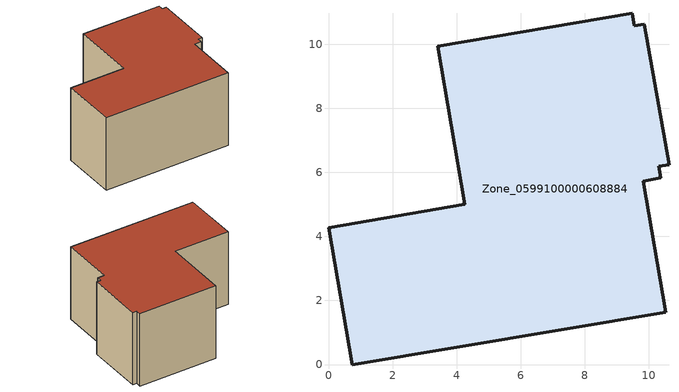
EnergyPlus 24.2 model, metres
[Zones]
Zone_0599100000608884
 floor ground (C_G): 3.41,9.93 9.48,10.96 9.54,10.58 9.86,10.63 10.63,6.24 10.31,6.19 10.37,5.83 9.83,5.73 10.53,1.64 0.74,0 0,4.27 4.25,5 z0
 wall outside (C_F): 10.53,1.64 9.83,5.73 10.37,5.83 10.31,6.19 10.63,6.24 9.86,10.63 9.54,10.58 9.48,10.96 3.41,9.93 4.25,5 0,4.27 0.74,0 10.53,1.64 z0:5.95
 roof outside (C_R): 3.41,9.93 4.25,5 0,4.27 0.74,0 10.53,1.64 9.83,5.73 10.37,5.83 10.31,6.19 10.63,6.24 9.86,10.63 9.54,10.58 9.48,10.96 z5.95
[BUILDING]
Pand.0599100000608884: North Axis=0; Terrain=City; Loads Convergence Tolerance Value=0.04; Temperature Convergence Tolerance Value=0.4; Solar Distribution=FullExterior; Maximum Number of Warmup Days=25; Minimum Number of Warmup Days=1
[Site:Location]
Rotterdam.The.Hague.AP_ZH_NLD Design_Conditions: Latitude=51.96; Longitude=4.45; Time Zone=1; Elevation=-4.5
[SITE:GROUNDTEMPERATURE:BUILDINGSURFACE]
18, 18, 18, 18, 18, 18, 18, 18, 18, 18, 18, 18
[MATERIAL] Thermal Absorptance=0.9; Solar Absorptance=0.7; Visible Absorptance=0.7
Name | Roughness | Thickness | Conductivity | Density | Specific Heat
G.TI.1946 | MediumSmooth | 0.15 | 1 | 540 | 1210
F.TI.1946 | Rough | 0.3 | 0.857143 | 1920 | 840
R.TI.1946 | MediumRough | 0.2 | 0.1 | 1500 | 1000
[CONSTRUCTION]
C_G: G.TI.1946
C_F: F.TI.1946
C_R: R.TI.1946
[ZONE]
Zone_0599100000608884: Type=1; Multiplier=1; Ceiling Height=Autocalculate; Volume=Autocalculate; Floor Area=autocalculate; Part of Total Floor Area=Yes
[ZONEINFILTRATION:DESIGNFLOWRATE]
Infil_Zone_0599100000608884: Zone or ZoneList or Space or SpaceList=Zone_0599100000608884; Schedule=AlwaysOn; Design Flow Rate Calculation Method=Flow/Area; Flow Rate per Floor Area=0.003; Constant Term Coefficient=1; Temperature Term Coefficient=0; Velocity Term Coefficient=0; Velocity Squared Term Coefficient=0
[HVACTEMPLATE:ZONE:IDEALLOADSAIRSYSTEM]
Zone_0599100000608884: Maximum Heating Supply Air Temperature=50; Minimum Cooling Supply Air Temperature=13; Maximum Heating Supply Air Humidity Ratio=0.0156; Minimum Cooling Supply Air Humidity Ratio=0.0077; Heating Limit=NoLimit; Cooling Limit=NoLimit; Dehumidification Control Type=ConstantSensibleHeatRatio; Cooling Sensible Heat Ratio=0.7; Dehumidification Setpoint=60; Humidification Control Type=None; Humidification Setpoint=30; Outdoor Air Method=None; Outdoor Air Flow Rate per Person=0.00944; Outdoor Air Flow Rate per Zone Floor Area=0; Outdoor Air Flow Rate per Zone=0; Demand Controlled Ventilation Type=None; Outdoor Air Economizer Type=NoEconomizer; Heat Recovery Type=None; Sensible Heat Recovery Effectiveness=0.7; Latent Heat Recovery Effectiveness=0.65
[ZONECONTROL:THERMOSTAT]
ThermostatControl_Zone_0599100000608884: Zone or ZoneList=Zone_0599100000608884; Control Type Schedule=DualSetpointControlType; Control 1=Thermostat_Zone_0599100000608884; Temperature Difference Between Cutout And Setpoint=0
[THERMOSTATSETPOINT:DUALSETPOINT]
Thermostat_Zone_0599100000608884: Heating Setpoint Temperature Schedule=HeatingSetpoint_Zone_0599100000608884; Cooling Setpoint Temperature Schedule=CoolingSetpoint_Zone_0599100000608884
[SCHEDULE:COMPACT]
HeatingSetpoint_Zone_0599100000608884: Through: 12/31, For: AllDays, Until: 24:00, 21
CoolingSetpoint_Zone_0599100000608884: Through: 12/31, For: AllDays, Until: 24:00, 24
DualSetpointControlType: Through: 12/31, For: AllDays, Until: 24:00, 4
AlwaysOn: Through: 12/31, For: AllDays, Until: 24:00, 1
